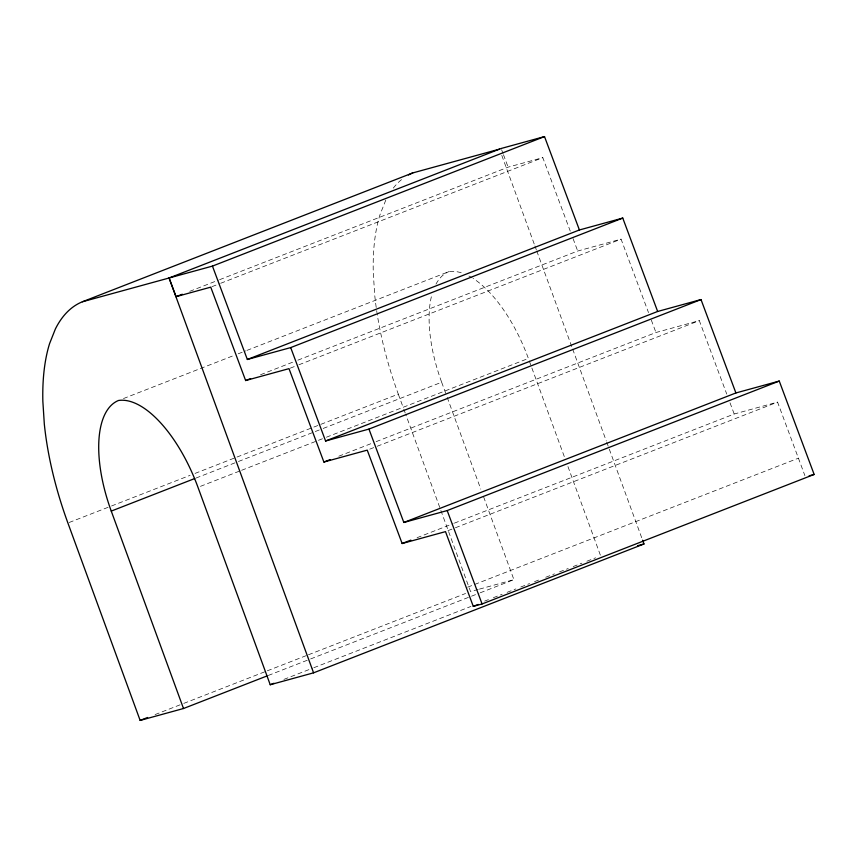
<?xml version="1.0" encoding="UTF-8"?>
<svg xmlns="http://www.w3.org/2000/svg" width="857" height="857" viewBox="0 0 857 857"><rect width="100%" height="100%" fill="white"/><g stroke="black" fill="none" stroke-linecap="round" stroke-linejoin="round"><path stroke-width="0.64" stroke-dasharray="4.29 3.21" d="M385.811 200.067L379.983 214.753A210.715 94.591 68.7 0 0 373.256 272.44L374.723 295.204A210.715 94.591 68.7 0 0 376.984 312.751M189.751 291.337L218.353 280.175M219.596 279.693L508.126 167.158L542.813 157.645L570.259 231.111M211.99 286.667L219.456 283.763M220.699 283.271L542.813 157.645M123.483 398.548L233.2 355.751M238.182 353.812L245.67 350.888M246.912 350.406L448.897 271.626A105.357 47.296 68.7 0 1 461.902 272.976M260.571 374.723L292.901 362.104M297.872 360.165L577.704 251.026L621.068 239.135L648.513 312.601M290.244 368.156L297.711 365.253M298.954 364.761L621.068 239.135M69.138 522.502L110.285 506.455M111.539 505.973L190.083 475.335M195.075 473.396L398.301 394.134A210.715 94.591 68.7 0 1 377.176 314.026M196.039 478.035L237.185 461.987M238.428 461.495L321.964 428.918M323.218 428.436L441.655 382.233A105.357 47.296 68.7 0 1 431.832 294.872M200.463 486.337L240.367 470.772M241.61 470.289L325.146 437.713M326.399 437.22L528.383 358.44A105.357 47.296 68.7 0 0 473.075 278.418M338.815 456.213L371.156 443.594M376.127 441.655L655.959 332.516L699.312 320.625L726.757 394.091M369.742 449.164L375.955 446.743M377.198 446.261L699.312 320.625M417.059 537.703L453.128 523.638M454.371 523.145L734.203 414.017L777.567 402.115L804.894 475.614M447.986 530.654L454.21 528.233M455.453 527.751L777.567 402.115M467.676 587.174L798.499 458.152M155.106 714.577L182.53 703.876M183.784 703.393L266.066 671.299M267.32 670.817L307.213 655.251M308.456 654.769L465.555 593.494M268.284 675.455L309.431 659.408M310.673 658.915L470.268 596.676M471.511 596.193L478.999 593.269M480.241 592.787L513.911 579.653L482.62 494.146M283.935 679.376L312.612 668.192M313.855 667.71L470.954 606.435M484.666 601.089L488.415 599.632M493.396 597.683L502.127 594.287M507.108 592.337L515.839 588.93M520.831 586.991L529.551 583.585M534.543 581.635L540.778 579.203M545.77 577.264L554.49 573.858M559.482 571.908L568.212 568.512M573.194 566.563L581.924 563.156M586.906 561.217L595.636 557.811M478.195 589.455L470.547 591.555L405.661 414.252M479.47 589.102L513.911 579.653M730.014 402.801L734.203 414.017M651.309 320.068L655.959 332.516M573.054 238.578L577.704 251.026M501.613 149.729L503.016 153.467M503.477 154.71L508.126 167.158M501.795 155.417L534.468 244.695M534.929 245.948L536.311 249.73M536.761 250.983L572.197 347.803M572.658 349.067L606.253 440.862M606.713 442.116L642.139 538.946M529.294 360.958L564.731 457.788M567.955 466.583L600.628 555.861M441.655 382.233L446.722 396.063M447.183 397.327L480.777 489.122M398.301 394.134L403.358 407.964M403.818 409.218L405.2 412.988M393.309 188.079A210.715 94.591 68.7 0 1 402.34 178.984M468.95 276.008A105.357 47.296 68.7 0 1 472.036 277.775M435.988 284.106A105.357 47.296 68.7 0 1 448.897 271.626"/><path stroke-width="1.29" d="M267.041 675.937L183.505 708.514L140.141 720.416L67.896 522.995A210.715 94.591 68.7 0 1 44.318 424.065L42.85 401.312A210.715 94.591 68.7 0 1 49.577 343.614L55.405 328.927A210.715 94.591 68.7 0 1 82.368 301.782L412.774 172.921L499.492 149.129M169.086 277.989L501.152 148.486L544.516 136.584L579.407 229.976L622.76 218.074L657.651 311.466L701.015 299.564L735.906 392.956L779.259 381.065L814.15 474.446L482.084 603.96L473.278 606.37L445.501 531.629L402.137 543.52L367.246 450.139L323.892 462.03L289.002 368.649L245.638 380.54L210.747 287.159L176.06 296.672L169.086 277.989L313.576 672.831L643.982 543.97L642.6 540.199M82.368 301.782L212.45 266.099L544.516 136.584M176.06 296.672L182.284 294.24M212.45 266.099L247.341 359.479L579.407 229.976M247.341 359.479L290.694 347.588L622.76 218.074M245.638 380.54L250.619 378.601M183.505 708.514L111.26 511.093L194.796 478.517M290.694 347.588L325.585 440.98L657.651 311.466M325.585 440.98L368.949 429.078L701.015 299.564M323.892 462.03L330.106 459.609M368.949 429.078L403.84 522.47L735.906 392.956M403.84 522.47L447.193 510.568L779.259 381.065M402.137 543.52L410.846 540.124M140.141 720.416L147.618 717.491M111.26 511.093A105.357 47.296 68.7 0 1 118.491 400.487A105.357 47.296 68.7 0 1 197.978 487.312L270.223 684.732L273.961 683.275M473.278 606.37L478.26 604.431M809.115 475.828L814.15 474.446M637.608 545.716L643.982 543.97M270.223 684.732L313.576 672.831M447.193 510.568L482.084 603.96M408.446 174.967A210.715 94.591 68.7 0 1 412.774 172.921"/></g></svg>
